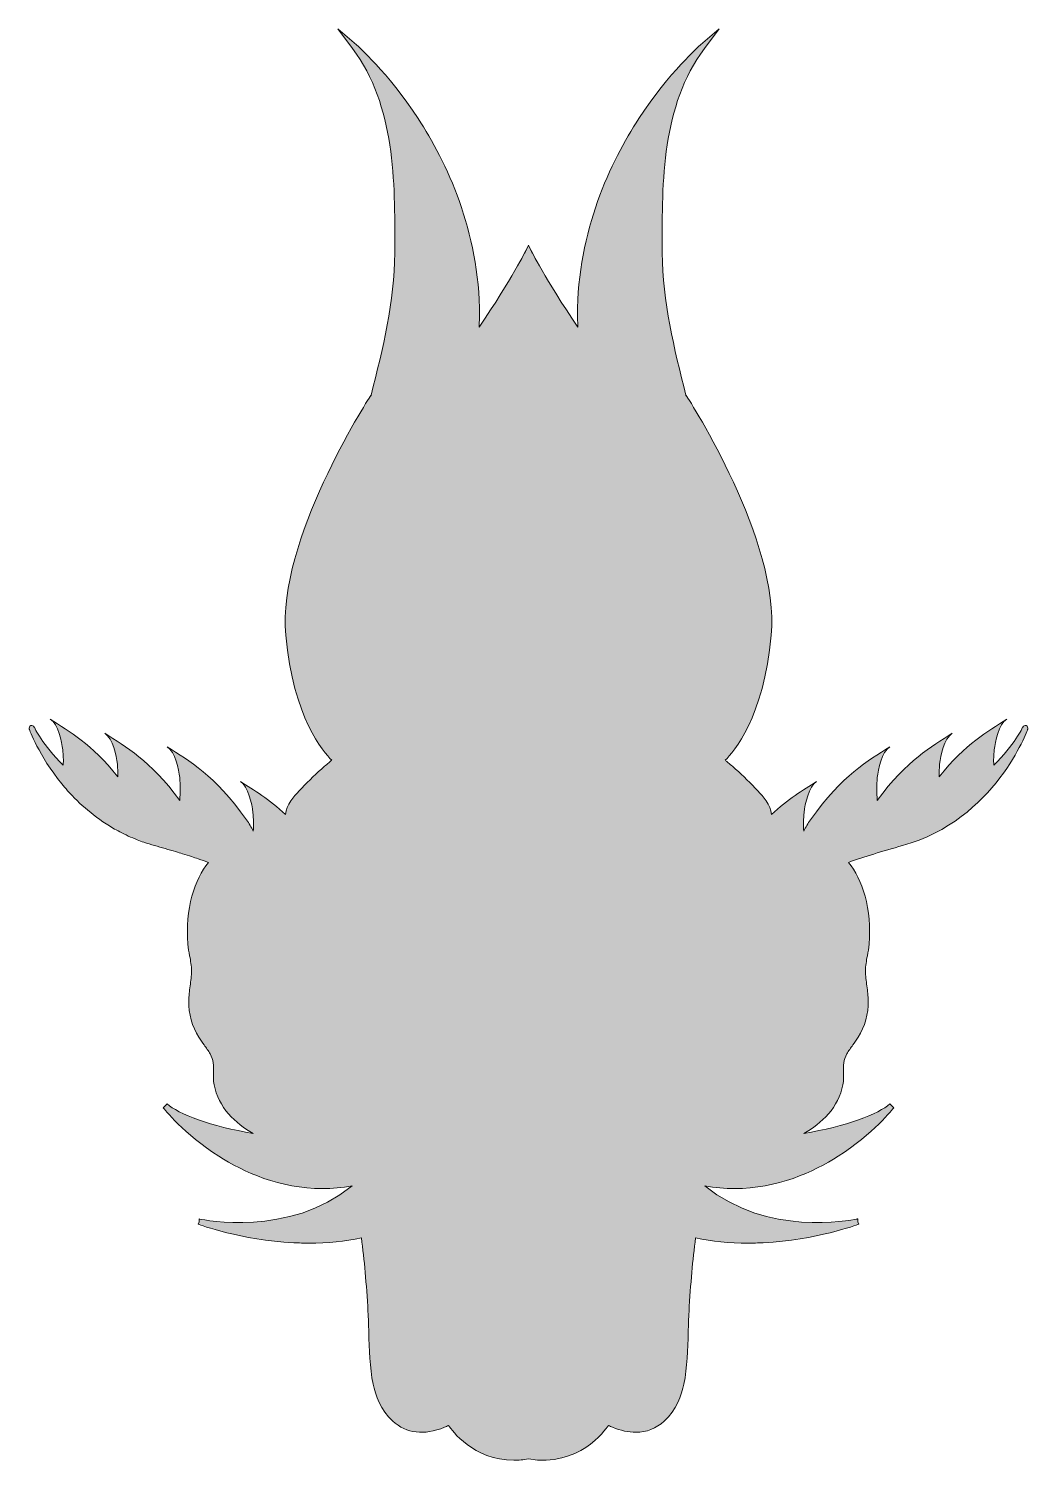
# Model space of a CAD drawing. Extents: x 467 to 8573, y -6014 to -20.
# Drawn here: x 3487 to 5553, y -6014 to -3040 of the extents above; entities that cross this region are included whole.
import ezdxf

# ---------------------------------------------------------------- set-up
doc = ezdxf.new("R2010")
doc.units = 0
doc.header["$MEASUREMENT"] = 0
doc.layers.add('Layer 1', color=7, linetype='Continuous')

# ---------------------------------------------------------------- blocks, each defined once
blk = doc.blocks.new('block 9')
at = {"layer": 'Layer 1', "true_color": 0x34211b}
h = blk.add_hatch(color=19, dxfattribs=at)
h.dxf.hatch_style = 2
edge = h.paths.add_edge_path()
edge.add_spline(control_points=[(5549, -4481.1), (5546.2, -4480), (5543.1, -4481.3), (5541.9, -4484), (5541.6, -4484.7), (5524.6, -4521.5), (5481.9, -4562.7), (5481.5, -4552.3), (5481.8, -4541.9), (5483, -4531.4), (5485.1, -4514.1), (5492.3, -4478.4), (5508.9, -4467.5), (5468.3, -4494.2), (5424.6, -4517.8), (5368.8, -4587), (5368.7, -4578.3), (5369.1, -4569.4), (5370.1, -4560.7), (5372.1, -4543.4), (5379.4, -4507.6), (5396, -4496.7), (5351.8, -4525.8), (5303.9, -4551.2), (5241, -4635.5), (5239.7, -4619.8), (5239.4, -4604.2), (5241.2, -4588.6), (5243.3, -4571.3), (5250.5, -4535.5), (5267.1, -4524.6), (5220.8, -4555), (5170.4, -4581.5), (5102.9, -4675.9), (5097.7, -4683.2), (5093, -4691), (5089, -4699), (5088.2, -4686.1), (5088.3, -4673.3), (5089.8, -4660.3), (5091.8, -4643), (5099.1, -4607.2), (5115.7, -4596.3), (5087.1, -4615.1), (5056.9, -4632.4), (5022.2, -4665.1), (5020.7, -4644), (5005, -4627.3), (4994.4, -4615.9), (4979.7, -4600.3), (4964.1, -4585.1), (4948.1, -4570.8), (4942.4, -4565.7), (4936.5, -4560.7), (4930.9, -4555.9), (4929.5, -4554.8), (4928.1, -4553.6), (4926.7, -4552.4), (4943.8, -4536), (5006.4, -4465.2), (5021.9, -4293.7), (5039.6, -4099.2), (4854.1, -3810.8), (4846.2, -3798.6), (4846.2, -3798.6), (4845.7, -3798.9), (4845.7, -3798.9), (4845.6, -3798.5), (4845.5, -3798), (4845.4, -3797.6), (4821.5, -3702.4), (4796.7, -3604), (4796.5, -3503.9), (4796.5, -3503.9), (4796.4, -3495.2), (4796.4, -3495.2), (4796, -3356.5), (4795.6, -3199.3), (4883.6, -3081.4), (4883.6, -3081.4), (4914.2, -3040.3), (4914.2, -3040.3), (4914.2, -3040.3), (4875.5, -3073.8), (4875.5, -3073.8), (4874.8, -3074.4), (4811, -3129.9), (4748.2, -3226.1), (4690.2, -3314.9), (4621.1, -3457.7), (4621.1, -3633.6), (4621.1, -3633.6), (4622.1, -3656.9), (4622.1, -3656.9), (4554, -3557.2), (4525.3, -3498.7), (4525, -3498.1), (4525, -3498.1), (4520, -3487.7), (4520, -3487.7), (4520, -3487.7), (4515, -3498.1), (4515, -3498.1), (4514.7, -3498.7), (4486, -3557.2), (4417.9, -3656.9), (4417.9, -3656.9), (4418.9, -3633.4), (4418.9, -3633.4), (4418.9, -3457.7), (4349.8, -3314.9), (4291.8, -3226.1), (4229, -3129.9), (4165.2, -3074.4), (4164.5, -3073.8), (4164.5, -3073.8), (4125.8, -3040.3), (4125.8, -3040.3), (4125.8, -3040.3), (4156.4, -3081.4), (4156.4, -3081.4), (4244.4, -3199.3), (4244, -3356.5), (4243.6, -3495.2), (4243.6, -3495.2), (4243.5, -3503.9), (4243.5, -3503.9), (4243.3, -3604), (4218.6, -3702.4), (4194.6, -3797.6), (4194.5, -3798), (4194.4, -3798.5), (4194.3, -3798.9), (4194.3, -3798.9), (4193.8, -3798.6), (4193.8, -3798.6), (4185.9, -3810.8), (4000.4, -4099.2), (4018.1, -4293.7), (4033.6, -4465.2), (4096.2, -4536), (4113.3, -4552.4), (4111.9, -4553.6), (4110.5, -4554.7), (4109.1, -4555.9), (4103.5, -4560.7), (4097.6, -4565.7), (4091.9, -4570.8), (4075.9, -4585.1), (4060.3, -4600.3), (4045.6, -4615.9), (4035, -4627.3), (4019.3, -4644), (4017.8, -4665.1), (3983.1, -4632.4), (3952.9, -4615.1), (3924.3, -4596.3), (3940.9, -4607.2), (3948.2, -4643), (3950.2, -4660.3), (3951.7, -4673.3), (3951.8, -4686.1), (3951, -4699), (3947, -4691), (3942.3, -4683.2), (3937.1, -4675.9), (3869.6, -4581.5), (3819.2, -4555), (3772.9, -4524.6), (3789.5, -4535.5), (3796.7, -4571.3), (3798.8, -4588.6), (3800.6, -4604.2), (3800.3, -4619.8), (3799, -4635.5), (3736.1, -4551.2), (3688.2, -4525.8), (3644, -4496.7), (3660.6, -4507.6), (3667.9, -4543.4), (3669.9, -4560.7), (3670.9, -4569.4), (3671.3, -4578.3), (3671.2, -4587), (3615.4, -4517.8), (3571.7, -4494.2), (3531.1, -4467.5), (3547.7, -4478.4), (3554.9, -4514.1), (3557, -4531.4), (3558.2, -4541.9), (3558.5, -4552.3), (3558.1, -4562.7), (3515.4, -4521.5), (3498.4, -4484.7), (3498.1, -4484), (3496.9, -4481.3), (3493.8, -4480), (3491, -4481.1), (3488.2, -4482.2), (3486.8, -4485.3), (3487.7, -4488.1), (3488.1, -4489.1), (3507.4, -4543.1), (3554.8, -4601.1), (3558.7, -4605.9), (3562.8, -4610.7), (3567.1, -4615.5), (3591.6, -4643), (3622.6, -4670.4), (3660.9, -4692.8), (3665.4, -4695.5), (3670.1, -4698), (3674.8, -4700.5), (3686.3, -4706.6), (3698.4, -4712.2), (3711.2, -4717.2), (3715.5, -4718.9), (3720.1, -4720.6), (3724.6, -4722.1), (3731.8, -4724.7), (3739.1, -4726.9), (3746.6, -4729), (3761.8, -4733.2), (3776.4, -4737.4), (3790.3, -4741.6), (3795.2, -4743.1), (3800, -4744.6), (3804.8, -4746), (3811.1, -4748), (3817.3, -4749.9), (3823.3, -4751.9), (3827.9, -4753.4), (3832.4, -4754.8), (3836.8, -4756.3), (3844.2, -4758.8), (3851.5, -4761.2), (3858.5, -4763.7), (3843.7, -4781.3), (3832.2, -4804.7), (3824.1, -4833.5), (3815.7, -4863.7), (3812.9, -4897), (3815.7, -4932.6), (3816.4, -4940.9), (3817.9, -4949.1), (3819.4, -4957), (3821.4, -4967.6), (3823.2, -4977.5), (3823.2, -4987.8), (3823.2, -4998.2), (3821.8, -5008.9), (3820.4, -5019.2), (3819.1, -5029.5), (3817.7, -5040), (3817.6, -5050.7), (3817.2, -5076.7), (3824.6, -5103.1), (3838.3, -5125.2), (3841.7, -5130.7), (3845.6, -5136), (3849.3, -5141.1), (3853.8, -5147.4), (3858.1, -5153.2), (3861.7, -5159.6), (3869.1, -5172.5), (3868.9, -5183.9), (3868.6, -5197.1), (3868.4, -5205.5), (3868.2, -5214.2), (3870, -5223.8), (3878.7, -5269.4), (3913.6, -5304.2), (3950.9, -5324), (3864.8, -5310.5), (3795.2, -5283), (3772.7, -5263.2), (3772.7, -5263.2), (3764.6, -5270.9), (3764.6, -5270.9), (3766.3, -5273.1), (3807.8, -5325.3), (3879.5, -5371.3), (3930.8, -5404.1), (4005.3, -5438.1), (4094.3, -5438.1), (4114, -5438.1), (4134.4, -5436.5), (4155.4, -5432.8), (4023.6, -5539.4), (3848.4, -5502.8), (3840.7, -5501.2), (3840.7, -5501.2), (3840.7, -5501.3), (3840.7, -5501.3), (3840.7, -5501.3), (3839.4, -5501), (3839.4, -5501), (3839.4, -5501), (3839.4, -5506.9), (3839.4, -5506.9), (3839.4, -5506.9), (3837.1, -5511.7), (3837.1, -5511.7), (3837.1, -5511.7), (3837.6, -5511.8), (3837.6, -5511.8), (3837.6, -5511.8), (3837.5, -5511.9), (3837.5, -5511.9), (3841, -5513.2), (3924.9, -5544.5), (4034.7, -5550.1), (4045.4, -5550.6), (4056, -5550.9), (4066.4, -5550.9), (4104.4, -5550.9), (4140.6, -5547.3), (4174.6, -5540.2), (4180.6, -5585.5), (4184.9, -5634.1), (4188.1, -5692.6), (4188.9, -5706.4), (4189.3, -5720.9), (4189.7, -5734.8), (4190.6, -5770.6), (4191.7, -5807.6), (4198.8, -5842.3), (4203.5, -5864.8), (4214.3, -5896.3), (4239.2, -5918.9), (4267.7, -5944.7), (4303.8, -5948.9), (4346.3, -5931.6), (4349.2, -5930.4), (4352.1, -5929.2), (4354.9, -5928), (4361.5, -5938), (4405.6, -5999.7), (4489.9, -5999.7), (4499.4, -5999.7), (4509.5, -5998.9), (4520, -5997.2), (4624, -6014.3), (4677.7, -5939.1), (4685.1, -5928), (4687.9, -5929.2), (4690.8, -5930.4), (4693.7, -5931.6), (4710.8, -5938.5), (4726.8, -5942), (4741.8, -5942), (4764, -5942), (4783.7, -5934.3), (4800.8, -5918.9), (4825.7, -5896.3), (4836.5, -5864.8), (4841.2, -5842.3), (4848.3, -5807.6), (4849.4, -5770.6), (4850.3, -5734.8), (4850.7, -5720.9), (4851.1, -5706.4), (4851.9, -5692.6), (4855.1, -5634.1), (4859.4, -5585.5), (4865.4, -5540.2), (4899.4, -5547.3), (4935.6, -5550.9), (4973.6, -5550.9), (4984, -5550.9), (4994.6, -5550.6), (5005.3, -5550.1), (5115, -5544.5), (5199, -5513.2), (5202.5, -5511.9), (5202.5, -5511.9), (5202.4, -5511.8), (5202.4, -5511.8), (5202.4, -5511.8), (5203, -5511.6), (5203, -5511.6), (5203, -5511.6), (5200.6, -5506.6), (5200.6, -5506.6), (5200.6, -5506.6), (5200.6, -5501), (5200.6, -5501), (5200.6, -5501), (5199.2, -5501), (5199.2, -5501), (5199.2, -5501), (5198.6, -5501.3), (5198.6, -5501.3), (5184.5, -5504.3), (5013.7, -5537.2), (4884.6, -5432.8), (4905.6, -5436.5), (4926, -5438.1), (4945.7, -5438.1), (5034.7, -5438.1), (5109.2, -5404.1), (5160.5, -5371.3), (5232.2, -5325.3), (5273.7, -5273.1), (5275.4, -5270.9), (5275.4, -5270.9), (5267.3, -5263.2), (5267.3, -5263.2), (5244.8, -5283), (5175.2, -5310.5), (5089.1, -5324), (5126.4, -5304.2), (5161.3, -5269.4), (5170, -5223.8), (5171.8, -5214.2), (5171.6, -5205.5), (5171.4, -5197.1), (5171.1, -5183.9), (5170.9, -5172.5), (5178.3, -5159.6), (5181.9, -5153.2), (5186.2, -5147.4), (5190.7, -5141.1), (5194.4, -5136), (5198.3, -5130.7), (5201.7, -5125.2), (5215.4, -5103.1), (5222.8, -5076.7), (5222.4, -5050.7), (5222.3, -5040), (5220.9, -5029.5), (5219.6, -5019.2), (5218.2, -5008.9), (5216.8, -4998.2), (5216.8, -4987.8), (5216.8, -4977.5), (5218.6, -4967.6), (5220.6, -4957), (5222.1, -4949.1), (5223.6, -4940.9), (5224.3, -4932.6), (5227.1, -4897), (5224.3, -4863.7), (5215.9, -4833.5), (5207.8, -4804.7), (5196.3, -4781.3), (5181.5, -4763.7), (5214.1, -4752.3), (5251.1, -4740.8), (5293.4, -4729), (5485.3, -4675.7), (5551.6, -4490), (5552.3, -4488.1), (5553.2, -4485.3), (5551.8, -4482.2), (5549, -4481.1)], knot_values=[0, 0, 0, 0, 1, 1, 1, 2, 2, 2, 3, 3, 3, 4, 4, 4, 5, 5, 5, 6, 6, 6, 7, 7, 7, 8, 8, 8, 9, 9, 9, 10, 10, 10, 11, 11, 11, 12, 12, 12, 13, 13, 13, 14, 14, 14, 15, 15, 15, 16, 16, 16, 17, 17, 17, 18, 18, 18, 19, 19, 19, 20, 20, 20, 21, 21, 21, 22, 22, 22, 23, 23, 23, 24, 24, 24, 25, 25, 25, 26, 26, 26, 27, 27, 27, 28, 28, 28, 29, 29, 29, 30, 30, 30, 31, 31, 31, 32, 32, 32, 33, 33, 33, 34, 34, 34, 35, 35, 35, 36, 36, 36, 37, 37, 37, 38, 38, 38, 39, 39, 39, 40, 40, 40, 41, 41, 41, 42, 42, 42, 43, 43, 43, 44, 44, 44, 45, 45, 45, 46, 46, 46, 47, 47, 47, 48, 48, 48, 49, 49, 49, 50, 50, 50, 51, 51, 51, 52, 52, 52, 53, 53, 53, 54, 54, 54, 55, 55, 55, 56, 56, 56, 57, 57, 57, 58, 58, 58, 59, 59, 59, 60, 60, 60, 61, 61, 61, 62, 62, 62, 63, 63, 63, 64, 64, 64, 65, 65, 65, 66, 66, 66, 67, 67, 67, 68, 68, 68, 69, 69, 69, 70, 70, 70, 71, 71, 71, 72, 72, 72, 73, 73, 73, 74, 74, 74, 75, 75, 75, 76, 76, 76, 77, 77, 77, 78, 78, 78, 79, 79, 79, 80, 80, 80, 81, 81, 81, 82, 82, 82, 83, 83, 83, 84, 84, 84, 85, 85, 85, 86, 86, 86, 87, 87, 87, 88, 88, 88, 89, 89, 89, 90, 90, 90, 91, 91, 91, 92, 92, 92, 93, 93, 93, 94, 94, 94, 95, 95, 95, 96, 96, 96, 97, 97, 97, 98, 98, 98, 99, 99, 99, 100, 100, 100, 101, 101, 101, 102, 102, 102, 103, 103, 103, 104, 104, 104, 105, 105, 105, 106, 106, 106, 107, 107, 107, 108, 108, 108, 109, 109, 109, 110, 110, 110, 111, 111, 111, 112, 112, 112, 113, 113, 113, 114, 114, 114, 115, 115, 115, 116, 116, 116, 117, 117, 117, 118, 118, 118, 119, 119, 119, 120, 120, 120, 121, 121, 121, 122, 122, 122, 123, 123, 123, 124, 124, 124, 125, 125, 125, 126, 126, 126, 127, 127, 127, 128, 128, 128, 129, 129, 129, 130, 130, 130, 131, 131, 131, 132, 132, 132, 133, 133, 133, 134, 134, 134, 135, 135, 135, 136, 136, 136, 137, 137, 137, 138, 138, 138, 139, 139, 139, 140, 140, 140, 141, 141, 141, 142, 142, 142, 143, 143, 143, 144, 144, 144, 145, 145, 145, 146, 146, 146, 147, 147, 147, 148, 148, 148, 149, 149, 149, 150, 150, 150, 151, 151, 151, 152, 152, 152, 152], degree=3, periodic=1)
at = {"layer": 'Layer 1', "lineweight": 0}
blk.add_open_spline([(5549, -4481.1), (5546.2, -4480), (5543.1, -4481.3), (5541.9, -4484), (5541.6, -4484.7), (5524.6, -4521.5), (5481.9, -4562.7), (5481.5, -4552.3), (5481.8, -4541.9), (5483, -4531.4), (5485.1, -4514.1), (5492.3, -4478.4), (5508.9, -4467.5), (5468.3, -4494.2), (5424.6, -4517.8), (5368.8, -4587), (5368.7, -4578.3), (5369.1, -4569.4), (5370.1, -4560.7), (5372.1, -4543.4), (5379.4, -4507.6), (5396, -4496.7), (5351.8, -4525.8), (5303.9, -4551.2), (5241, -4635.5), (5239.7, -4619.8), (5239.4, -4604.2), (5241.2, -4588.6), (5243.3, -4571.3), (5250.5, -4535.5), (5267.1, -4524.6), (5220.8, -4555), (5170.4, -4581.5), (5102.9, -4675.9), (5097.7, -4683.2), (5093, -4691), (5089, -4699), (5088.2, -4686.1), (5088.3, -4673.3), (5089.8, -4660.3), (5091.8, -4643), (5099.1, -4607.2), (5115.7, -4596.3), (5087.1, -4615.1), (5056.9, -4632.4), (5022.2, -4665.1), (5020.7, -4644), (5005, -4627.3), (4994.4, -4615.9), (4979.7, -4600.3), (4964.1, -4585.1), (4948.1, -4570.8), (4942.4, -4565.7), (4936.5, -4560.7), (4930.9, -4555.9), (4929.5, -4554.8), (4928.1, -4553.6), (4926.7, -4552.4), (4943.8, -4536), (5006.4, -4465.2), (5021.9, -4293.7), (5039.6, -4099.2), (4854.1, -3810.8), (4846.2, -3798.6), (4846.2, -3798.6), (4845.7, -3798.9), (4845.7, -3798.9), (4845.6, -3798.5), (4845.5, -3798), (4845.4, -3797.6), (4821.5, -3702.4), (4796.7, -3604), (4796.5, -3503.9), (4796.5, -3503.9), (4796.4, -3495.2), (4796.4, -3495.2), (4796, -3356.5), (4795.6, -3199.3), (4883.6, -3081.4), (4883.6, -3081.4), (4914.2, -3040.3), (4914.2, -3040.3), (4914.2, -3040.3), (4875.5, -3073.8), (4875.5, -3073.8), (4874.8, -3074.4), (4811, -3129.9), (4748.2, -3226.1), (4690.2, -3314.9), (4621.1, -3457.7), (4621.1, -3633.6), (4621.1, -3633.6), (4622.1, -3656.9), (4622.1, -3656.9), (4554, -3557.2), (4525.3, -3498.7), (4525, -3498.1), (4525, -3498.1), (4520, -3487.7), (4520, -3487.7), (4520, -3487.7), (4515, -3498.1), (4515, -3498.1), (4514.7, -3498.7), (4486, -3557.2), (4417.9, -3656.9), (4417.9, -3656.9), (4418.9, -3633.4), (4418.9, -3633.4), (4418.9, -3457.7), (4349.8, -3314.9), (4291.8, -3226.1), (4229, -3129.9), (4165.2, -3074.4), (4164.5, -3073.8), (4164.5, -3073.8), (4125.8, -3040.3), (4125.8, -3040.3), (4125.8, -3040.3), (4156.4, -3081.4), (4156.4, -3081.4), (4244.4, -3199.3), (4244, -3356.5), (4243.6, -3495.2), (4243.6, -3495.2), (4243.5, -3503.9), (4243.5, -3503.9), (4243.3, -3604), (4218.6, -3702.4), (4194.6, -3797.6), (4194.5, -3798), (4194.4, -3798.5), (4194.3, -3798.9), (4194.3, -3798.9), (4193.8, -3798.6), (4193.8, -3798.6), (4185.9, -3810.8), (4000.4, -4099.2), (4018.1, -4293.7), (4033.6, -4465.2), (4096.2, -4536), (4113.3, -4552.4), (4111.9, -4553.6), (4110.5, -4554.7), (4109.1, -4555.9), (4103.5, -4560.7), (4097.6, -4565.7), (4091.9, -4570.8), (4075.9, -4585.1), (4060.3, -4600.3), (4045.6, -4615.9), (4035, -4627.3), (4019.3, -4644), (4017.8, -4665.1), (3983.1, -4632.4), (3952.9, -4615.1), (3924.3, -4596.3), (3940.9, -4607.2), (3948.2, -4643), (3950.2, -4660.3), (3951.7, -4673.3), (3951.8, -4686.1), (3951, -4699), (3947, -4691), (3942.3, -4683.2), (3937.1, -4675.9), (3869.6, -4581.5), (3819.2, -4555), (3772.9, -4524.6), (3789.5, -4535.5), (3796.7, -4571.3), (3798.8, -4588.6), (3800.6, -4604.2), (3800.3, -4619.8), (3799, -4635.5), (3736.1, -4551.2), (3688.2, -4525.8), (3644, -4496.7), (3660.6, -4507.6), (3667.9, -4543.4), (3669.9, -4560.7), (3670.9, -4569.4), (3671.3, -4578.3), (3671.2, -4587), (3615.4, -4517.8), (3571.7, -4494.2), (3531.1, -4467.5), (3547.7, -4478.4), (3554.9, -4514.1), (3557, -4531.4), (3558.2, -4541.9), (3558.5, -4552.3), (3558.1, -4562.7), (3515.4, -4521.5), (3498.4, -4484.7), (3498.1, -4484), (3496.9, -4481.3), (3493.8, -4480), (3491, -4481.1), (3488.2, -4482.2), (3486.8, -4485.3), (3487.7, -4488.1), (3488.1, -4489.1), (3507.4, -4543.1), (3554.8, -4601.1), (3558.7, -4605.9), (3562.8, -4610.7), (3567.1, -4615.5), (3591.6, -4643), (3622.6, -4670.4), (3660.9, -4692.8), (3665.4, -4695.5), (3670.1, -4698), (3674.8, -4700.5), (3686.3, -4706.6), (3698.4, -4712.2), (3711.2, -4717.2), (3715.5, -4718.9), (3720.1, -4720.6), (3724.6, -4722.1), (3731.8, -4724.7), (3739.1, -4726.9), (3746.6, -4729), (3761.8, -4733.2), (3776.4, -4737.4), (3790.3, -4741.6), (3795.2, -4743.1), (3800, -4744.6), (3804.8, -4746), (3811.1, -4748), (3817.3, -4749.9), (3823.3, -4751.9), (3827.9, -4753.4), (3832.4, -4754.8), (3836.8, -4756.3), (3844.2, -4758.8), (3851.5, -4761.2), (3858.5, -4763.7), (3843.7, -4781.3), (3832.2, -4804.7), (3824.1, -4833.5), (3815.7, -4863.7), (3812.9, -4897), (3815.7, -4932.6), (3816.4, -4940.9), (3817.9, -4949.1), (3819.4, -4957), (3821.4, -4967.6), (3823.2, -4977.5), (3823.2, -4987.8), (3823.2, -4998.2), (3821.8, -5008.9), (3820.4, -5019.2), (3819.1, -5029.5), (3817.7, -5040), (3817.6, -5050.7), (3817.2, -5076.7), (3824.6, -5103.1), (3838.3, -5125.2), (3841.7, -5130.7), (3845.6, -5136), (3849.3, -5141.1), (3853.8, -5147.4), (3858.1, -5153.2), (3861.7, -5159.6), (3869.1, -5172.5), (3868.9, -5183.9), (3868.6, -5197.1), (3868.4, -5205.5), (3868.2, -5214.2), (3870, -5223.8), (3878.7, -5269.4), (3913.6, -5304.2), (3950.9, -5324), (3864.8, -5310.5), (3795.2, -5283), (3772.7, -5263.2), (3772.7, -5263.2), (3764.6, -5270.9), (3764.6, -5270.9), (3766.3, -5273.1), (3807.8, -5325.3), (3879.5, -5371.3), (3930.8, -5404.1), (4005.3, -5438.1), (4094.3, -5438.1), (4114, -5438.1), (4134.4, -5436.5), (4155.4, -5432.8), (4023.6, -5539.4), (3848.4, -5502.8), (3840.7, -5501.2), (3840.7, -5501.2), (3840.7, -5501.3), (3840.7, -5501.3), (3840.7, -5501.3), (3839.4, -5501), (3839.4, -5501), (3839.4, -5501), (3839.4, -5506.9), (3839.4, -5506.9), (3839.4, -5506.9), (3837.1, -5511.7), (3837.1, -5511.7), (3837.1, -5511.7), (3837.6, -5511.8), (3837.6, -5511.8), (3837.6, -5511.8), (3837.5, -5511.9), (3837.5, -5511.9), (3841, -5513.2), (3924.9, -5544.5), (4034.7, -5550.1), (4045.4, -5550.6), (4056, -5550.9), (4066.4, -5550.9), (4104.4, -5550.9), (4140.6, -5547.3), (4174.6, -5540.2), (4180.6, -5585.5), (4184.9, -5634.1), (4188.1, -5692.6), (4188.9, -5706.4), (4189.3, -5720.9), (4189.7, -5734.8), (4190.6, -5770.6), (4191.7, -5807.6), (4198.8, -5842.3), (4203.5, -5864.8), (4214.3, -5896.3), (4239.2, -5918.9), (4267.7, -5944.7), (4303.8, -5948.9), (4346.3, -5931.6), (4349.2, -5930.4), (4352.1, -5929.2), (4354.9, -5928), (4361.5, -5938), (4405.6, -5999.7), (4489.9, -5999.7), (4499.4, -5999.7), (4509.5, -5998.9), (4520, -5997.2), (4624, -6014.3), (4677.7, -5939.1), (4685.1, -5928), (4687.9, -5929.2), (4690.8, -5930.4), (4693.7, -5931.6), (4710.8, -5938.5), (4726.8, -5942), (4741.8, -5942), (4764, -5942), (4783.7, -5934.3), (4800.8, -5918.9), (4825.7, -5896.3), (4836.5, -5864.8), (4841.2, -5842.3), (4848.3, -5807.6), (4849.4, -5770.6), (4850.3, -5734.8), (4850.7, -5720.9), (4851.1, -5706.4), (4851.9, -5692.6), (4855.1, -5634.1), (4859.4, -5585.5), (4865.4, -5540.2), (4899.4, -5547.3), (4935.6, -5550.9), (4973.6, -5550.9), (4984, -5550.9), (4994.6, -5550.6), (5005.3, -5550.1), (5115, -5544.5), (5199, -5513.2), (5202.5, -5511.9), (5202.5, -5511.9), (5202.4, -5511.8), (5202.4, -5511.8), (5202.4, -5511.8), (5203, -5511.6), (5203, -5511.6), (5203, -5511.6), (5200.6, -5506.6), (5200.6, -5506.6), (5200.6, -5506.6), (5200.6, -5501), (5200.6, -5501), (5200.6, -5501), (5199.2, -5501), (5199.2, -5501), (5199.2, -5501), (5198.6, -5501.3), (5198.6, -5501.3), (5184.5, -5504.3), (5013.7, -5537.2), (4884.6, -5432.8), (4905.6, -5436.5), (4926, -5438.1), (4945.7, -5438.1), (5034.7, -5438.1), (5109.2, -5404.1), (5160.5, -5371.3), (5232.2, -5325.3), (5273.7, -5273.1), (5275.4, -5270.9), (5275.4, -5270.9), (5267.3, -5263.2), (5267.3, -5263.2), (5244.8, -5283), (5175.2, -5310.5), (5089.1, -5324), (5126.4, -5304.2), (5161.3, -5269.4), (5170, -5223.8), (5171.8, -5214.2), (5171.6, -5205.5), (5171.4, -5197.1), (5171.1, -5183.9), (5170.9, -5172.5), (5178.3, -5159.6), (5181.9, -5153.2), (5186.2, -5147.4), (5190.7, -5141.1), (5194.4, -5136), (5198.3, -5130.7), (5201.7, -5125.2), (5215.4, -5103.1), (5222.8, -5076.7), (5222.4, -5050.7), (5222.3, -5040), (5220.9, -5029.5), (5219.6, -5019.2), (5218.2, -5008.9), (5216.8, -4998.2), (5216.8, -4987.8), (5216.8, -4977.5), (5218.6, -4967.6), (5220.6, -4957), (5222.1, -4949.1), (5223.6, -4940.9), (5224.3, -4932.6), (5227.1, -4897), (5224.3, -4863.7), (5215.9, -4833.5), (5207.8, -4804.7), (5196.3, -4781.3), (5181.5, -4763.7), (5214.1, -4752.3), (5251.1, -4740.8), (5293.4, -4729), (5485.3, -4675.7), (5551.6, -4490), (5552.3, -4488.1), (5553.2, -4485.3), (5551.8, -4482.2), (5549, -4481.1)], degree=3, knots=[0, 0, 0, 0, 1, 1, 1, 2, 2, 2, 3, 3, 3, 4, 4, 4, 5, 5, 5, 6, 6, 6, 7, 7, 7, 8, 8, 8, 9, 9, 9, 10, 10, 10, 11, 11, 11, 12, 12, 12, 13, 13, 13, 14, 14, 14, 15, 15, 15, 16, 16, 16, 17, 17, 17, 18, 18, 18, 19, 19, 19, 20, 20, 20, 21, 21, 21, 22, 22, 22, 23, 23, 23, 24, 24, 24, 25, 25, 25, 26, 26, 26, 27, 27, 27, 28, 28, 28, 29, 29, 29, 30, 30, 30, 31, 31, 31, 32, 32, 32, 33, 33, 33, 34, 34, 34, 35, 35, 35, 36, 36, 36, 37, 37, 37, 38, 38, 38, 39, 39, 39, 40, 40, 40, 41, 41, 41, 42, 42, 42, 43, 43, 43, 44, 44, 44, 45, 45, 45, 46, 46, 46, 47, 47, 47, 48, 48, 48, 49, 49, 49, 50, 50, 50, 51, 51, 51, 52, 52, 52, 53, 53, 53, 54, 54, 54, 55, 55, 55, 56, 56, 56, 57, 57, 57, 58, 58, 58, 59, 59, 59, 60, 60, 60, 61, 61, 61, 62, 62, 62, 63, 63, 63, 64, 64, 64, 65, 65, 65, 66, 66, 66, 67, 67, 67, 68, 68, 68, 69, 69, 69, 70, 70, 70, 71, 71, 71, 72, 72, 72, 73, 73, 73, 74, 74, 74, 75, 75, 75, 76, 76, 76, 77, 77, 77, 78, 78, 78, 79, 79, 79, 80, 80, 80, 81, 81, 81, 82, 82, 82, 83, 83, 83, 84, 84, 84, 85, 85, 85, 86, 86, 86, 87, 87, 87, 88, 88, 88, 89, 89, 89, 90, 90, 90, 91, 91, 91, 92, 92, 92, 93, 93, 93, 94, 94, 94, 95, 95, 95, 96, 96, 96, 97, 97, 97, 98, 98, 98, 99, 99, 99, 100, 100, 100, 101, 101, 101, 102, 102, 102, 103, 103, 103, 104, 104, 104, 105, 105, 105, 106, 106, 106, 107, 107, 107, 108, 108, 108, 109, 109, 109, 110, 110, 110, 111, 111, 111, 112, 112, 112, 113, 113, 113, 114, 114, 114, 115, 115, 115, 116, 116, 116, 117, 117, 117, 118, 118, 118, 119, 119, 119, 120, 120, 120, 121, 121, 121, 122, 122, 122, 123, 123, 123, 124, 124, 124, 125, 125, 125, 126, 126, 126, 127, 127, 127, 128, 128, 128, 129, 129, 129, 130, 130, 130, 131, 131, 131, 132, 132, 132, 133, 133, 133, 134, 134, 134, 135, 135, 135, 136, 136, 136, 137, 137, 137, 138, 138, 138, 139, 139, 139, 140, 140, 140, 141, 141, 141, 142, 142, 142, 143, 143, 143, 144, 144, 144, 145, 145, 145, 146, 146, 146, 147, 147, 147, 148, 148, 148, 149, 149, 149, 150, 150, 150, 151, 151, 151, 152, 152, 152, 152], dxfattribs=at)

msp = doc.modelspace()

# ---------------------------------------------------------------- block references
at = {"layer": 'Layer 1'}
msp.add_blockref('block 9', (0, 0), dxfattribs=at)

doc.saveas('drawing.dxf')
